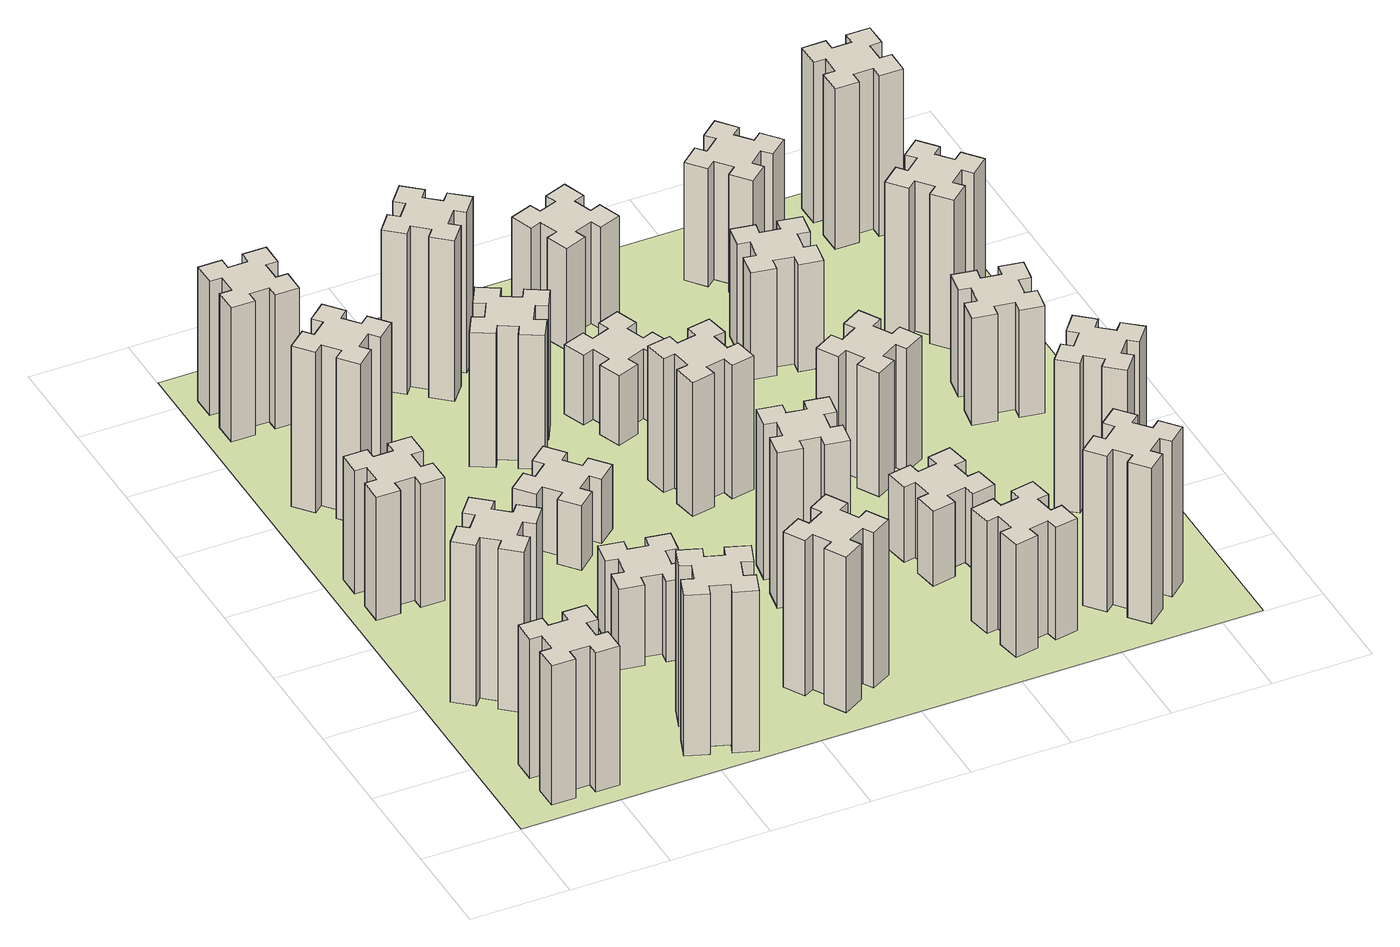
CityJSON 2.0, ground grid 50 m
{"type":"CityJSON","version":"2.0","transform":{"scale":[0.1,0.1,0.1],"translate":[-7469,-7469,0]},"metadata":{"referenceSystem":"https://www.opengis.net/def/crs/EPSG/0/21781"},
"CityObjects":{
"building1":{"type":"Building","attributes":{"class":"1000","function":"1000","usage":"1000","yearOfConstruction":2016,"roofType":"1000","measuredHeight":78,"storeysAboveGround":30,"storeysBelowGround":0},"geometry":[{"type":"Solid","lod":"1","boundaries":[[[[0,1,2,3,4,5,6,7,8,9,10,11,12,13,14,15,16,17,18,19]],[[17,16,20,21]],[[16,15,22,20]],[[15,14,23,22]],[[14,13,24,23]],[[13,12,25,24]],[[12,11,26,25]],[[11,10,27,26]],[[10,9,28,27]],[[9,8,29,28]],[[8,7,30,29]],[[7,6,31,30]],[[6,5,32,31]],[[5,4,33,32]],[[4,3,34,33]],[[3,2,35,34]],[[2,1,36,35]],[[1,0,37,36]],[[0,19,38,37]],[[19,18,39,38]],[[18,17,21,39]],[[24,25,26,27,28,29,30,31,32,33,34,35,36,37,38,39,21,20,22,23]]]]}]},
"building2":{"type":"Building","attributes":{"class":"1000","function":"1000","usage":"1000","yearOfConstruction":2016,"roofType":"1000","measuredHeight":90,"storeysAboveGround":30,"storeysBelowGround":0},"geometry":[{"type":"Solid","lod":"1","boundaries":[[[[40,41,42,43,44,45,46,47,48,49,50,51,52,53,54,55,56,57,58,59]],[[57,56,60,61]],[[56,55,62,60]],[[55,54,63,62]],[[54,53,64,63]],[[53,52,65,64]],[[52,51,66,65]],[[51,50,67,66]],[[50,49,68,67]],[[49,48,69,68]],[[48,47,70,69]],[[47,46,71,70]],[[46,45,72,71]],[[45,44,73,72]],[[44,43,74,73]],[[43,42,75,74]],[[42,41,76,75]],[[41,40,77,76]],[[40,59,78,77]],[[59,58,79,78]],[[58,57,61,79]],[[64,65,66,67,68,69,70,71,72,73,74,75,76,77,78,79,61,60,62,63]]]]}]},
"building3":{"type":"Building","attributes":{"class":"1000","function":"1000","usage":"1000","yearOfConstruction":2016,"roofType":"1000","measuredHeight":69,"storeysAboveGround":30,"storeysBelowGround":0},"geometry":[{"type":"Solid","lod":"1","boundaries":[[[[80,81,82,83,84,85,86,87,88,89,90,91,92,93,94,95,96,97,98,99]],[[97,96,100,101]],[[96,95,102,100]],[[95,94,103,102]],[[94,93,104,103]],[[93,92,105,104]],[[92,91,106,105]],[[91,90,107,106]],[[90,89,108,107]],[[89,88,109,108]],[[88,87,110,109]],[[87,86,111,110]],[[86,85,112,111]],[[85,84,113,112]],[[84,83,114,113]],[[83,82,115,114]],[[82,81,116,115]],[[81,80,117,116]],[[80,99,118,117]],[[99,98,119,118]],[[98,97,101,119]],[[104,105,106,107,108,109,110,111,112,113,114,115,116,117,118,119,101,100,102,103]]]]}]},
"building4":{"type":"Building","attributes":{"class":"1000","function":"1000","usage":"1000","yearOfConstruction":2016,"roofType":"1000","measuredHeight":90,"storeysAboveGround":30,"storeysBelowGround":0},"geometry":[{"type":"Solid","lod":"1","boundaries":[[[[120,121,122,123,124,125,126,127,128,129,130,131,132,133,134,135,136,137,138,139]],[[137,136,140,141]],[[136,135,142,140]],[[135,134,143,142]],[[134,133,144,143]],[[133,132,145,144]],[[132,131,146,145]],[[131,130,147,146]],[[130,129,148,147]],[[129,128,149,148]],[[128,127,150,149]],[[127,126,151,150]],[[126,125,152,151]],[[125,124,153,152]],[[124,123,154,153]],[[123,122,155,154]],[[122,121,156,155]],[[121,120,157,156]],[[120,139,158,157]],[[139,138,159,158]],[[138,137,141,159]],[[144,145,146,147,148,149,150,151,152,153,154,155,156,157,158,159,141,140,142,143]]]]}]},
"building5":{"type":"Building","attributes":{"class":"1000","function":"1000","usage":"1000","yearOfConstruction":2016,"roofType":"1000","measuredHeight":90,"storeysAboveGround":30,"storeysBelowGround":0},"geometry":[{"type":"Solid","lod":"1","boundaries":[[[[160,161,162,163,164,165,166,167,168,169,170,171,172,173,174,175,176,177,178,179]],[[177,176,180,181]],[[176,175,182,180]],[[175,174,183,182]],[[174,173,184,183]],[[173,172,185,184]],[[172,171,186,185]],[[171,170,187,186]],[[170,169,188,187]],[[169,168,189,188]],[[168,167,190,189]],[[167,166,191,190]],[[166,165,192,191]],[[165,164,193,192]],[[164,163,194,193]],[[163,162,195,194]],[[162,161,196,195]],[[161,160,197,196]],[[160,179,198,197]],[[179,178,199,198]],[[178,177,181,199]],[[184,185,186,187,188,189,190,191,192,193,194,195,196,197,198,199,181,180,182,183]]]]}]},
"building6":{"type":"Building","attributes":{"class":"1000","function":"1000","usage":"1000","yearOfConstruction":2016,"roofType":"1000","measuredHeight":75,"storeysAboveGround":30,"storeysBelowGround":0},"geometry":[{"type":"Solid","lod":"1","boundaries":[[[[200,201,202,203,204,205,206,207,208,209,210,211,212,213,214,215,216,217,218,219]],[[217,216,220,221]],[[216,215,222,220]],[[215,214,223,222]],[[214,213,224,223]],[[213,212,225,224]],[[212,211,226,225]],[[211,210,227,226]],[[210,209,228,227]],[[209,208,229,228]],[[208,207,230,229]],[[207,206,231,230]],[[206,205,232,231]],[[205,204,233,232]],[[204,203,234,233]],[[203,202,235,234]],[[202,201,236,235]],[[201,200,237,236]],[[200,219,238,237]],[[219,218,239,238]],[[218,217,221,239]],[[224,225,226,227,228,229,230,231,232,233,234,235,236,237,238,239,221,220,222,223]]]]}]},
"building7":{"type":"Building","attributes":{"class":"1000","function":"1000","usage":"1000","yearOfConstruction":2016,"roofType":"1000","measuredHeight":45,"storeysAboveGround":30,"storeysBelowGround":0},"geometry":[{"type":"Solid","lod":"1","boundaries":[[[[240,241,242,243,244,245,246,247,248,249,250,251,252,253,254,255,256,257,258,259]],[[257,256,260,261]],[[256,255,262,260]],[[255,254,263,262]],[[254,253,264,263]],[[253,252,265,264]],[[252,251,266,265]],[[251,250,267,266]],[[250,249,268,267]],[[249,248,269,268]],[[248,247,270,269]],[[247,246,271,270]],[[246,245,272,271]],[[245,244,273,272]],[[244,243,274,273]],[[243,242,275,274]],[[242,241,276,275]],[[241,240,277,276]],[[240,259,278,277]],[[259,258,279,278]],[[258,257,261,279]],[[264,265,266,267,268,269,270,271,272,273,274,275,276,277,278,279,261,260,262,263]]]]}]},
"building8":{"type":"Building","attributes":{"class":"1000","function":"1000","usage":"1000","yearOfConstruction":2016,"roofType":"1000","measuredHeight":36,"storeysAboveGround":30,"storeysBelowGround":0},"geometry":[{"type":"Solid","lod":"1","boundaries":[[[[280,281,282,283,284,285,286,287,288,289,290,291,292,293,294,295,296,297,298,299]],[[297,296,300,301]],[[296,295,302,300]],[[295,294,303,302]],[[294,293,304,303]],[[293,292,305,304]],[[292,291,306,305]],[[291,290,307,306]],[[290,289,308,307]],[[289,288,309,308]],[[288,287,310,309]],[[287,286,311,310]],[[286,285,312,311]],[[285,284,313,312]],[[284,283,314,313]],[[283,282,315,314]],[[282,281,316,315]],[[281,280,317,316]],[[280,299,318,317]],[[299,298,319,318]],[[298,297,301,319]],[[304,305,306,307,308,309,310,311,312,313,314,315,316,317,318,319,301,300,302,303]]]]}]},
"building9":{"type":"Building","attributes":{"class":"1000","function":"1000","usage":"1000","yearOfConstruction":2016,"roofType":"1000","measuredHeight":87,"storeysAboveGround":30,"storeysBelowGround":0},"geometry":[{"type":"Solid","lod":"1","boundaries":[[[[320,321,322,323,324,325,326,327,328,329,330,331,332,333,334,335,336,337,338,339]],[[337,336,340,341]],[[336,335,342,340]],[[335,334,343,342]],[[334,333,344,343]],[[333,332,345,344]],[[332,331,346,345]],[[331,330,347,346]],[[330,329,348,347]],[[329,328,349,348]],[[328,327,350,349]],[[327,326,351,350]],[[326,325,352,351]],[[325,324,353,352]],[[324,323,354,353]],[[323,322,355,354]],[[322,321,356,355]],[[321,320,357,356]],[[320,339,358,357]],[[339,338,359,358]],[[338,337,341,359]],[[344,345,346,347,348,349,350,351,352,353,354,355,356,357,358,359,341,340,342,343]]]]}]},
"building10":{"type":"Building","attributes":{"class":"1000","function":"1000","usage":"1000","yearOfConstruction":2016,"roofType":"1000","measuredHeight":75,"storeysAboveGround":30,"storeysBelowGround":0},"geometry":[{"type":"Solid","lod":"1","boundaries":[[[[360,361,362,363,364,365,366,367,368,369,370,371,372,373,374,375,376,377,378,379]],[[377,376,380,381]],[[376,375,382,380]],[[375,374,383,382]],[[374,373,384,383]],[[373,372,385,384]],[[372,371,386,385]],[[371,370,387,386]],[[370,369,388,387]],[[369,368,389,388]],[[368,367,390,389]],[[367,366,391,390]],[[366,365,392,391]],[[365,364,393,392]],[[364,363,394,393]],[[363,362,395,394]],[[362,361,396,395]],[[361,360,397,396]],[[360,379,398,397]],[[379,378,399,398]],[[378,377,381,399]],[[384,385,386,387,388,389,390,391,392,393,394,395,396,397,398,399,381,380,382,383]]]]}]},
"building11":{"type":"Building","attributes":{"class":"1000","function":"1000","usage":"1000","yearOfConstruction":2016,"roofType":"1000","measuredHeight":90,"storeysAboveGround":30,"storeysBelowGround":0},"geometry":[{"type":"Solid","lod":"1","boundaries":[[[[400,401,402,403,404,405,406,407,408,409,410,411,412,413,414,415,416,417,418,419]],[[417,416,420,421]],[[416,415,422,420]],[[415,414,423,422]],[[414,413,424,423]],[[413,412,425,424]],[[412,411,426,425]],[[411,410,427,426]],[[410,409,428,427]],[[409,408,429,428]],[[408,407,430,429]],[[407,406,431,430]],[[406,405,432,431]],[[405,404,433,432]],[[404,403,434,433]],[[403,402,435,434]],[[402,401,436,435]],[[401,400,437,436]],[[400,419,438,437]],[[419,418,439,438]],[[418,417,421,439]],[[424,425,426,427,428,429,430,431,432,433,434,435,436,437,438,439,421,420,422,423]]]]}]},
"building12":{"type":"Building","attributes":{"class":"1000","function":"1000","usage":"1000","yearOfConstruction":2016,"roofType":"1000","measuredHeight":87,"storeysAboveGround":30,"storeysBelowGround":0},"geometry":[{"type":"Solid","lod":"1","boundaries":[[[[440,441,442,443,444,445,446,447,448,449,450,451,452,453,454,455,456,457,458,459]],[[457,456,460,461]],[[456,455,462,460]],[[455,454,463,462]],[[454,453,464,463]],[[453,452,465,464]],[[452,451,466,465]],[[451,450,467,466]],[[450,449,468,467]],[[449,448,469,468]],[[448,447,470,469]],[[447,446,471,470]],[[446,445,472,471]],[[445,444,473,472]],[[444,443,474,473]],[[443,442,475,474]],[[442,441,476,475]],[[441,440,477,476]],[[440,459,478,477]],[[459,458,479,478]],[[458,457,461,479]],[[464,465,466,467,468,469,470,471,472,473,474,475,476,477,478,479,461,460,462,463]]]]}]},
"building13":{"type":"Building","attributes":{"class":"1000","function":"1000","usage":"1000","yearOfConstruction":2016,"roofType":"1000","measuredHeight":75,"storeysAboveGround":30,"storeysBelowGround":0},"geometry":[{"type":"Solid","lod":"1","boundaries":[[[[480,481,482,483,484,485,486,487,488,489,490,491,492,493,494,495,496,497,498,499]],[[497,496,500,501]],[[496,495,502,500]],[[495,494,503,502]],[[494,493,504,503]],[[493,492,505,504]],[[492,491,506,505]],[[491,490,507,506]],[[490,489,508,507]],[[489,488,509,508]],[[488,487,510,509]],[[487,486,511,510]],[[486,485,512,511]],[[485,484,513,512]],[[484,483,514,513]],[[483,482,515,514]],[[482,481,516,515]],[[481,480,517,516]],[[480,499,518,517]],[[499,498,519,518]],[[498,497,501,519]],[[504,505,506,507,508,509,510,511,512,513,514,515,516,517,518,519,501,500,502,503]]]]}]},
"building14":{"type":"Building","attributes":{"class":"1000","function":"1000","usage":"1000","yearOfConstruction":2016,"roofType":"1000","measuredHeight":39,"storeysAboveGround":30,"storeysBelowGround":0},"geometry":[{"type":"Solid","lod":"1","boundaries":[[[[520,521,522,523,524,525,526,527,528,529,530,531,532,533,534,535,536,537,538,539]],[[537,536,540,541]],[[536,535,542,540]],[[535,534,543,542]],[[534,533,544,543]],[[533,532,545,544]],[[532,531,546,545]],[[531,530,547,546]],[[530,529,548,547]],[[529,528,549,548]],[[528,527,550,549]],[[527,526,551,550]],[[526,525,552,551]],[[525,524,553,552]],[[524,523,554,553]],[[523,522,555,554]],[[522,521,556,555]],[[521,520,557,556]],[[520,539,558,557]],[[539,538,559,558]],[[538,537,541,559]],[[544,545,546,547,548,549,550,551,552,553,554,555,556,557,558,559,541,540,542,543]]]]}]},
"building15":{"type":"Building","attributes":{"class":"1000","function":"1000","usage":"1000","yearOfConstruction":2016,"roofType":"1000","measuredHeight":63,"storeysAboveGround":30,"storeysBelowGround":0},"geometry":[{"type":"Solid","lod":"1","boundaries":[[[[560,561,562,563,564,565,566,567,568,569,570,571,572,573,574,575,576,577,578,579]],[[577,576,580,581]],[[576,575,582,580]],[[575,574,583,582]],[[574,573,584,583]],[[573,572,585,584]],[[572,571,586,585]],[[571,570,587,586]],[[570,569,588,587]],[[569,568,589,588]],[[568,567,590,589]],[[567,566,591,590]],[[566,565,592,591]],[[565,564,593,592]],[[564,563,594,593]],[[563,562,595,594]],[[562,561,596,595]],[[561,560,597,596]],[[560,579,598,597]],[[579,578,599,598]],[[578,577,581,599]],[[584,585,586,587,588,589,590,591,592,593,594,595,596,597,598,599,581,580,582,583]]]]}]},
"building16":{"type":"Building","attributes":{"class":"1000","function":"1000","usage":"1000","yearOfConstruction":2016,"roofType":"1000","measuredHeight":57,"storeysAboveGround":30,"storeysBelowGround":0},"geometry":[{"type":"Solid","lod":"1","boundaries":[[[[600,601,602,603,604,605,606,607,608,609,610,611,612,613,614,615,616,617,618,619]],[[617,616,620,621]],[[616,615,622,620]],[[615,614,623,622]],[[614,613,624,623]],[[613,612,625,624]],[[612,611,626,625]],[[611,610,627,626]],[[610,609,628,627]],[[609,608,629,628]],[[608,607,630,629]],[[607,606,631,630]],[[606,605,632,631]],[[605,604,633,632]],[[604,603,634,633]],[[603,602,635,634]],[[602,601,636,635]],[[601,600,637,636]],[[600,619,638,637]],[[619,618,639,638]],[[618,617,621,639]],[[624,625,626,627,628,629,630,631,632,633,634,635,636,637,638,639,621,620,622,623]]]]}]},
"building17":{"type":"Building","attributes":{"class":"1000","function":"1000","usage":"1000","yearOfConstruction":2016,"roofType":"1000","measuredHeight":42,"storeysAboveGround":30,"storeysBelowGround":0},"geometry":[{"type":"Solid","lod":"1","boundaries":[[[[640,641,642,643,644,645,646,647,648,649,650,651,652,653,654,655,656,657,658,659]],[[657,656,660,661]],[[656,655,662,660]],[[655,654,663,662]],[[654,653,664,663]],[[653,652,665,664]],[[652,651,666,665]],[[651,650,667,666]],[[650,649,668,667]],[[649,648,669,668]],[[648,647,670,669]],[[647,646,671,670]],[[646,645,672,671]],[[645,644,673,672]],[[644,643,674,673]],[[643,642,675,674]],[[642,641,676,675]],[[641,640,677,676]],[[640,659,678,677]],[[659,658,679,678]],[[658,657,661,679]],[[664,665,666,667,668,669,670,671,672,673,674,675,676,677,678,679,661,660,662,663]]]]}]},
"building18":{"type":"Building","attributes":{"class":"1000","function":"1000","usage":"1000","yearOfConstruction":2016,"roofType":"1000","measuredHeight":69,"storeysAboveGround":30,"storeysBelowGround":0},"geometry":[{"type":"Solid","lod":"1","boundaries":[[[[680,681,682,683,684,685,686,687,688,689,690,691,692,693,694,695,696,697,698,699]],[[697,696,700,701]],[[696,695,702,700]],[[695,694,703,702]],[[694,693,704,703]],[[693,692,705,704]],[[692,691,706,705]],[[691,690,707,706]],[[690,689,708,707]],[[689,688,709,708]],[[688,687,710,709]],[[687,686,711,710]],[[686,685,712,711]],[[685,684,713,712]],[[684,683,714,713]],[[683,682,715,714]],[[682,681,716,715]],[[681,680,717,716]],[[680,699,718,717]],[[699,698,719,718]],[[698,697,701,719]],[[704,705,706,707,708,709,710,711,712,713,714,715,716,717,718,719,701,700,702,703]]]]}]},
"building19":{"type":"Building","attributes":{"class":"1000","function":"1000","usage":"1000","yearOfConstruction":2016,"roofType":"1000","measuredHeight":87,"storeysAboveGround":30,"storeysBelowGround":0},"geometry":[{"type":"Solid","lod":"1","boundaries":[[[[720,721,722,723,724,725,726,727,728,729,730,731,732,733,734,735,736,737,738,739]],[[737,736,740,741]],[[736,735,742,740]],[[735,734,743,742]],[[734,733,744,743]],[[733,732,745,744]],[[732,731,746,745]],[[731,730,747,746]],[[730,729,748,747]],[[729,728,749,748]],[[728,727,750,749]],[[727,726,751,750]],[[726,725,752,751]],[[725,724,753,752]],[[724,723,754,753]],[[723,722,755,754]],[[722,721,756,755]],[[721,720,757,756]],[[720,739,758,757]],[[739,738,759,758]],[[738,737,741,759]],[[744,745,746,747,748,749,750,751,752,753,754,755,756,757,758,759,741,740,742,743]]]]}]},
"building20":{"type":"Building","attributes":{"class":"1000","function":"1000","usage":"1000","yearOfConstruction":2016,"roofType":"1000","measuredHeight":60,"storeysAboveGround":30,"storeysBelowGround":0},"geometry":[{"type":"Solid","lod":"1","boundaries":[[[[760,761,762,763,764,765,766,767,768,769,770,771,772,773,774,775,776,777,778,779]],[[777,776,780,781]],[[776,775,782,780]],[[775,774,783,782]],[[774,773,784,783]],[[773,772,785,784]],[[772,771,786,785]],[[771,770,787,786]],[[770,769,788,787]],[[769,768,789,788]],[[768,767,790,789]],[[767,766,791,790]],[[766,765,792,791]],[[765,764,793,792]],[[764,763,794,793]],[[763,762,795,794]],[[762,761,796,795]],[[761,760,797,796]],[[760,779,798,797]],[[779,778,799,798]],[[778,777,781,799]],[[784,785,786,787,788,789,790,791,792,793,794,795,796,797,798,799,781,780,782,783]]]]}]},
"building21":{"type":"Building","attributes":{"class":"1000","function":"1000","usage":"1000","yearOfConstruction":2016,"roofType":"1000","measuredHeight":66,"storeysAboveGround":30,"storeysBelowGround":0},"geometry":[{"type":"Solid","lod":"1","boundaries":[[[[800,801,802,803,804,805,806,807,808,809,810,811,812,813,814,815,816,817,818,819]],[[817,816,820,821]],[[816,815,822,820]],[[815,814,823,822]],[[814,813,824,823]],[[813,812,825,824]],[[812,811,826,825]],[[811,810,827,826]],[[810,809,828,827]],[[809,808,829,828]],[[808,807,830,829]],[[807,806,831,830]],[[806,805,832,831]],[[805,804,833,832]],[[804,803,834,833]],[[803,802,835,834]],[[802,801,836,835]],[[801,800,837,836]],[[800,819,838,837]],[[819,818,839,838]],[[818,817,821,839]],[[824,825,826,827,828,829,830,831,832,833,834,835,836,837,838,839,821,820,822,823]]]]}]},
"building22":{"type":"Building","attributes":{"class":"1000","function":"1000","usage":"1000","yearOfConstruction":2016,"roofType":"1000","measuredHeight":84,"storeysAboveGround":30,"storeysBelowGround":0},"geometry":[{"type":"Solid","lod":"1","boundaries":[[[[840,841,842,843,844,845,846,847,848,849,850,851,852,853,854,855,856,857,858,859]],[[857,856,860,861]],[[856,855,862,860]],[[855,854,863,862]],[[854,853,864,863]],[[853,852,865,864]],[[852,851,866,865]],[[851,850,867,866]],[[850,849,868,867]],[[849,848,869,868]],[[848,847,870,869]],[[847,846,871,870]],[[846,845,872,871]],[[845,844,873,872]],[[844,843,874,873]],[[843,842,875,874]],[[842,841,876,875]],[[841,840,877,876]],[[840,859,878,877]],[[859,858,879,878]],[[858,857,861,879]],[[864,865,866,867,868,869,870,871,872,873,874,875,876,877,878,879,861,860,862,863]]]]}]},
"building23":{"type":"Building","attributes":{"class":"1000","function":"1000","usage":"1000","yearOfConstruction":2016,"roofType":"1000","measuredHeight":60,"storeysAboveGround":30,"storeysBelowGround":0},"geometry":[{"type":"Solid","lod":"1","boundaries":[[[[880,881,882,883,884,885,886,887,888,889,890,891,892,893,894,895,896,897,898,899]],[[897,896,900,901]],[[896,895,902,900]],[[895,894,903,902]],[[894,893,904,903]],[[893,892,905,904]],[[892,891,906,905]],[[891,890,907,906]],[[890,889,908,907]],[[889,888,909,908]],[[888,887,910,909]],[[887,886,911,910]],[[886,885,912,911]],[[885,884,913,912]],[[884,883,914,913]],[[883,882,915,914]],[[882,881,916,915]],[[881,880,917,916]],[[880,899,918,917]],[[899,898,919,918]],[[898,897,901,919]],[[904,905,906,907,908,909,910,911,912,913,914,915,916,917,918,919,901,900,902,903]]]]}]},
"building24":{"type":"Building","attributes":{"class":"1000","function":"1000","usage":"1000","yearOfConstruction":2016,"roofType":"1000","measuredHeight":84,"storeysAboveGround":30,"storeysBelowGround":0},"geometry":[{"type":"Solid","lod":"1","boundaries":[[[[920,921,922,923,924,925,926,927,928,929,930,931,932,933,934,935,936,937,938,939]],[[937,936,940,941]],[[936,935,942,940]],[[935,934,943,942]],[[934,933,944,943]],[[933,932,945,944]],[[932,931,946,945]],[[931,930,947,946]],[[930,929,948,947]],[[929,928,949,948]],[[928,927,950,949]],[[927,926,951,950]],[[926,925,952,951]],[[925,924,953,952]],[[924,923,954,953]],[[923,922,955,954]],[[922,921,956,955]],[[921,920,957,956]],[[920,939,958,957]],[[939,938,959,958]],[[938,937,941,959]],[[944,945,946,947,948,949,950,951,952,953,954,955,956,957,958,959,941,940,942,943]]]]}]},
"building25":{"type":"Building","attributes":{"class":"1000","function":"1000","usage":"1000","yearOfConstruction":2016,"roofType":"1000","measuredHeight":90,"storeysAboveGround":30,"storeysBelowGround":0},"geometry":[{"type":"Solid","lod":"1","boundaries":[[[[960,961,962,963,964,965,966,967,968,969,970,971,972,973,974,975,976,977,978,979]],[[977,976,980,981]],[[976,975,982,980]],[[975,974,983,982]],[[974,973,984,983]],[[973,972,985,984]],[[972,971,986,985]],[[971,970,987,986]],[[970,969,988,987]],[[969,968,989,988]],[[968,967,990,989]],[[967,966,991,990]],[[966,965,992,991]],[[965,964,993,992]],[[964,963,994,993]],[[963,962,995,994]],[[962,961,996,995]],[[961,960,997,996]],[[960,979,998,997]],[[979,978,999,998]],[[978,977,981,999]],[[984,985,986,987,988,989,990,991,992,993,994,995,996,997,998,999,981,980,982,983]]]]}]},
"landuse1":{"type":"LandUse","attributes":{"name":"plot1","function":"1010"},"geometry":[{"type":"MultiSurface","lod":"1","boundaries":[[[1000,1001,1002,1003]]]}]}
},
"vertices":[
[265,325,0],[265,225,0],[205,225,0],[205,105,0],[325,105,0],[325,165,0],[425,165,0],[425,105,0],[545,105,0],[545,225,0],[485,225,0],[485,325,0],[545,325,0],[545,445,0],[425,445,0],[425,385,0],[325,385,0],[325,445,0],[205,445,0],[205,325,0],[325,385,780],[325,445,780],[425,385,780],[425,445,780],[545,445,780],[545,325,780],[485,325,780],[485,225,780],[545,225,780],[545,105,780],[425,105,780],[425,165,780],[325,165,780],[325,105,780],[205,105,780],[205,225,780],[265,225,780],[265,325,780],[205,325,780],[205,445,780],
[484,1067,0],[408,1132,0],[446,1178,0],[354,1255,0],[277,1163,0],[323,1124,0],[259,1048,0],[213,1086,0],[136,994,0],[228,917,0],[266,963,0],[343,899,0],[304,853,0],[396,776,0],[473,868,0],[427,906,0],[492,983,0],[538,944,0],[615,1036,0],[523,1113,0],[492,983,900],[538,944,900],[427,906,900],[473,868,900],[396,776,900],[304,853,900],[343,899,900],[266,963,900],[228,917,900],[136,994,900],[213,1086,900],[259,1048,900],[323,1124,900],[277,1163,900],[354,1255,900],[446,1178,900],[408,1132,900],[484,1067,900],[523,1113,900],[615,1036,900],
[325,1965,0],[225,1965,0],[225,2025,0],[105,2025,0],[105,1905,0],[165,1905,0],[165,1805,0],[105,1805,0],[105,1685,0],[225,1685,0],[225,1745,0],[325,1745,0],[325,1685,0],[445,1685,0],[445,1805,0],[385,1805,0],[385,1905,0],[445,1905,0],[445,2025,0],[325,2025,0],[385,1905,690],[445,1905,690],[385,1805,690],[445,1805,690],[445,1685,690],[325,1685,690],[325,1745,690],[225,1745,690],[225,1685,690],[105,1685,690],[105,1805,690],[165,1805,690],[165,1905,690],[105,1905,690],[105,2025,690],[225,2025,690],[225,1965,690],[325,1965,690],[325,2025,690],[445,2025,690],
[492,2628,0],[427,2704,0],[473,2743,0],[396,2835,0],[304,2758,0],[343,2712,0],[266,2647,0],[228,2693,0],[136,2616,0],[213,2524,0],[259,2563,0],[323,2486,0],[277,2448,0],[354,2356,0],[446,2433,0],[408,2479,0],[484,2543,0],[523,2497,0],[615,2574,0],[538,2666,0],[484,2543,900],[523,2497,900],[408,2479,900],[446,2433,900],[354,2356,900],[277,2448,900],[323,2486,900],[259,2563,900],[213,2524,900],[136,2616,900],[228,2693,900],[266,2647,900],[343,2712,900],[304,2758,900],[396,2835,900],[473,2743,900],[427,2704,900],[492,2628,900],[538,2666,900],[615,2574,900],
[1029,360,0],[995,266,0],[939,287,0],[897,174,0],[1010,133,0],[1031,189,0],[1125,155,0],[1104,99,0],[1217,57,0],[1258,170,0],[1202,191,0],[1236,285,0],[1292,264,0],[1333,377,0],[1220,418,0],[1200,362,0],[1106,396,0],[1127,452,0],[1014,493,0],[973,380,0],[1106,396,900],[1127,452,900],[1200,362,900],[1220,418,900],[1333,377,900],[1292,264,900],[1236,285,900],[1202,191,900],[1258,170,900],[1217,57,900],[1104,99,900],[1125,155,900],[1031,189,900],[1010,133,900],[897,174,900],[939,287,900],[995,266,900],[1029,360,900],[973,380,900],[1014,493,900],
[225,3225,0],[325,3225,0],[325,3165,0],[445,3165,0],[445,3285,0],[385,3285,0],[385,3385,0],[445,3385,0],[445,3505,0],[325,3505,0],[325,3445,0],[225,3445,0],[225,3505,0],[105,3505,0],[105,3385,0],[165,3385,0],[165,3285,0],[105,3285,0],[105,3165,0],[225,3165,0],[165,3285,750],[105,3285,750],[165,3385,750],[105,3385,750],[105,3505,750],[225,3505,750],[225,3445,750],[325,3445,750],[325,3505,750],[445,3505,750],[445,3385,750],[385,3385,750],[385,3285,750],[445,3285,750],[445,3165,750],[325,3165,750],[325,3225,750],[225,3225,750],[225,3165,750],[105,3165,750],
[1047,916,0],[1145,898,0],[1135,839,0],[1253,818,0],[1274,937,0],[1215,947,0],[1232,1045,0],[1291,1035,0],[1312,1153,0],[1194,1174,0],[1184,1115,0],[1085,1132,0],[1096,1191,0],[977,1212,0],[957,1094,0],[1016,1084,0],[998,985,0],[939,996,0],[918,877,0],[1037,857,0],[998,985,450],[939,996,450],[1016,1084,450],[957,1094,450],[977,1212,450],[1096,1191,450],[1085,1132,450],[1184,1115,450],[1194,1174,450],[1312,1153,450],[1291,1035,450],[1232,1045,450],[1215,947,450],[1274,937,450],[1253,818,450],[1135,839,450],[1145,898,450],[1047,916,450],[1037,857,450],[918,877,450],
[1083,1972,0],[1006,1907,0],[968,1953,0],[876,1876,0],[953,1784,0],[999,1823,0],[1063,1746,0],[1017,1708,0],[1094,1616,0],[1186,1693,0],[1148,1739,0],[1224,1803,0],[1263,1757,0],[1355,1834,0],[1278,1926,0],[1232,1888,0],[1167,1964,0],[1213,2003,0],[1136,2095,0],[1044,2018,0],[1167,1964,360],[1213,2003,360],[1232,1888,360],[1278,1926,360],[1355,1834,360],[1263,1757,360],[1224,1803,360],[1148,1739,360],[1186,1693,360],[1094,1616,360],[1017,1708,360],[1063,1746,360],[999,1823,360],[953,1784,360],[876,1876,360],[968,1953,360],[1006,1907,360],[1083,1972,360],[1044,2018,360],[1136,2095,360],
[1744,496,0],[1657,446,0],[1627,498,0],[1523,438,0],[1583,334,0],[1635,364,0],[1685,277,0],[1633,247,0],[1693,143,0],[1797,203,0],[1767,255,0],[1854,305,0],[1884,253,0],[1988,313,0],[1928,417,0],[1876,387,0],[1826,474,0],[1878,504,0],[1818,608,0],[1714,548,0],[1826,474,870],[1878,504,870],[1876,387,870],[1928,417,870],[1988,313,870],[1884,253,870],[1854,305,870],[1767,255,870],[1797,203,870],[1693,143,870],[1633,247,870],[1685,277,870],[1635,364,870],[1583,334,870],[1523,438,870],[1627,498,870],[1657,446,870],[1744,496,870],[1714,548,870],[1818,608,870],
[1314,2666,0],[1227,2716,0],[1257,2768,0],[1153,2828,0],[1093,2724,0],[1145,2694,0],[1095,2607,0],[1043,2637,0],[983,2533,0],[1087,2473,0],[1117,2525,0],[1204,2475,0],[1174,2423,0],[1278,2363,0],[1338,2467,0],[1286,2497,0],[1336,2584,0],[1388,2554,0],[1448,2658,0],[1344,2718,0],[1336,2584,750],[1388,2554,750],[1286,2497,750],[1338,2467,750],[1278,2363,750],[1174,2423,750],[1204,2475,750],[1117,2525,750],[1087,2473,750],[983,2533,750],[1043,2637,750],[1095,2607,750],[1145,2694,750],[1093,2724,750],[1153,2828,750],[1257,2768,750],[1227,2716,750],[1314,2666,750],[1344,2718,750],[1448,2658,750],
[1006,3183,0],[1083,3119,0],[1044,3073,0],[1136,2996,0],[1213,3088,0],[1167,3126,0],[1232,3203,0],[1278,3164,0],[1355,3256,0],[1263,3333,0],[1224,3287,0],[1148,3352,0],[1186,3398,0],[1094,3475,0],[1017,3383,0],[1063,3344,0],[999,3268,0],[953,3306,0],[876,3214,0],[968,3137,0],[999,3268,900],[953,3306,900],[1063,3344,900],[1017,3383,900],[1094,3475,900],[1186,3398,900],[1148,3352,900],[1224,3287,900],[1263,3333,900],[1355,3256,900],[1278,3164,900],[1232,3203,900],[1167,3126,900],[1213,3088,900],[1136,2996,900],[1044,3073,900],[1083,3119,900],[1006,3183,900],[968,3137,900],[876,3214,900],
[2055,1047,0],[2072,1145,0],[2131,1135,0],[2152,1253,0],[2034,1274,0],[2024,1215,0],[1925,1232,0],[1936,1291,0],[1817,1312,0],[1797,1194,0],[1856,1184,0],[1838,1085,0],[1779,1096,0],[1758,977,0],[1877,957,0],[1887,1016,0],[1985,998,0],[1975,939,0],[2093,918,0],[2114,1037,0],[1985,998,870],[1975,939,870],[1887,1016,870],[1877,957,870],[1758,977,870],[1779,1096,870],[1838,1085,870],[1856,1184,870],[1797,1194,870],[1817,1312,870],[1936,1291,870],[1925,1232,870],[2024,1215,870],[2034,1274,870],[2152,1253,870],[2131,1135,870],[2072,1145,870],[2055,1047,870],[2114,1037,870],[2093,918,870],
[1972,1925,0],[1955,2024,0],[2014,2034,0],[1993,2152,0],[1875,2131,0],[1885,2072,0],[1787,2055,0],[1777,2114,0],[1658,2093,0],[1679,1975,0],[1738,1985,0],[1756,1887,0],[1697,1877,0],[1717,1758,0],[1836,1779,0],[1825,1838,0],[1924,1856,0],[1934,1797,0],[2052,1817,0],[2031,1936,0],[1924,1856,750],[1934,1797,750],[1825,1838,750],[1836,1779,750],[1717,1758,750],[1697,1877,750],[1756,1887,750],[1738,1985,750],[1679,1975,750],[1658,2093,750],[1777,2114,750],[1787,2055,750],[1885,2072,750],[1875,2131,750],[1993,2152,750],[2014,2034,750],[1955,2024,750],[1972,1925,750],[2031,1936,750],[2052,1817,750],
[1876,2586,0],[1842,2680,0],[1898,2700,0],[1857,2813,0],[1744,2772,0],[1765,2716,0],[1671,2682,0],[1650,2738,0],[1537,2697,0],[1579,2584,0],[1635,2605,0],[1669,2511,0],[1613,2490,0],[1654,2377,0],[1767,2419,0],[1746,2475,0],[1840,2509,0],[1860,2453,0],[1973,2494,0],[1932,2607,0],[1840,2509,390],[1860,2453,390],[1746,2475,390],[1767,2419,390],[1654,2377,390],[1613,2490,390],[1669,2511,390],[1635,2605,390],[1579,2584,390],[1537,2697,390],[1650,2738,390],[1671,2682,390],[1765,2716,390],[1744,2772,390],[1857,2813,390],[1898,2700,390],[1842,2680,390],[1876,2586,390],[1932,2607,390],[1973,2494,390],
[2665,258,0],[2764,276,0],[2774,217,0],[2892,237,0],[2871,356,0],[2812,345,0],[2795,444,0],[2854,454,0],[2833,572,0],[2715,551,0],[2725,492,0],[2627,475,0],[2617,534,0],[2498,513,0],[2519,395,0],[2578,405,0],[2596,307,0],[2537,297,0],[2557,178,0],[2676,199,0],[2596,307,630],[2537,297,630],[2578,405,630],[2519,395,630],[2498,513,630],[2617,534,630],[2627,475,630],[2725,492,630],[2715,551,630],[2833,572,630],[2854,454,630],[2795,444,630],[2812,345,630],[2871,356,630],[2892,237,630],[2774,217,630],[2764,276,630],[2665,258,630],[2676,199,630],[2557,178,630],
[1846,3215,0],[1940,3249,0],[1960,3193,0],[2073,3234,0],[2032,3347,0],[1976,3326,0],[1942,3420,0],[1998,3440,0],[1957,3553,0],[1844,3512,0],[1865,3456,0],[1771,3422,0],[1750,3478,0],[1637,3437,0],[1679,3324,0],[1735,3345,0],[1769,3251,0],[1713,3230,0],[1754,3117,0],[1867,3159,0],[1769,3251,570],[1713,3230,570],[1735,3345,570],[1679,3324,570],[1637,3437,570],[1750,3478,570],[1771,3422,570],[1865,3456,570],[1844,3512,570],[1957,3553,570],[1998,3440,570],[1942,3420,570],[1976,3326,570],[2032,3347,570],[2073,3234,570],[1960,3193,570],[1940,3249,570],[1846,3215,570],[1867,3159,570],[1754,3117,570],
[2625,1132,0],[2527,1115,0],[2517,1174,0],[2398,1153,0],[2419,1035,0],[2478,1045,0],[2496,947,0],[2437,937,0],[2457,818,0],[2576,839,0],[2565,898,0],[2664,916,0],[2674,857,0],[2792,877,0],[2771,996,0],[2712,985,0],[2695,1084,0],[2754,1094,0],[2733,1212,0],[2615,1191,0],[2695,1084,420],[2754,1094,420],[2712,985,420],[2771,996,420],[2792,877,420],[2674,857,420],[2664,916,420],[2565,898,420],[2576,839,420],[2457,818,420],[2437,937,420],[2496,947,420],[2478,1045,420],[2419,1035,420],[2398,1153,420],[2517,1174,420],[2527,1115,420],[2625,1132,420],[2615,1191,420],[2733,1212,420],
[2475,1744,0],[2525,1657,0],[2473,1627,0],[2533,1523,0],[2637,1583,0],[2607,1635,0],[2694,1685,0],[2724,1633,0],[2828,1693,0],[2768,1797,0],[2716,1767,0],[2666,1854,0],[2718,1884,0],[2658,1988,0],[2554,1928,0],[2584,1876,0],[2497,1826,0],[2467,1878,0],[2363,1818,0],[2423,1714,0],[2497,1826,690],[2467,1878,690],[2584,1876,690],[2554,1928,690],[2658,1988,690],[2718,1884,690],[2666,1854,690],[2716,1767,690],[2768,1797,690],[2828,1693,690],[2724,1633,690],[2694,1685,690],[2607,1635,690],[2637,1583,690],[2533,1523,690],[2473,1627,690],[2525,1657,690],[2475,1744,690],[2423,1714,690],[2363,1818,690],
[3268,259,0],[3344,323,0],[3383,277,0],[3475,354,0],[3398,446,0],[3352,408,0],[3287,484,0],[3333,523,0],[3256,615,0],[3164,538,0],[3203,492,0],[3126,427,0],[3088,473,0],[2996,396,0],[3073,304,0],[3119,343,0],[3183,266,0],[3137,228,0],[3214,136,0],[3306,213,0],[3183,266,870],[3137,228,870],[3119,343,870],[3073,304,870],[2996,396,870],[3088,473,870],[3126,427,870],[3203,492,870],[3164,538,870],[3256,615,870],[3333,523,870],[3287,484,870],[3352,408,870],[3398,446,870],[3475,354,870],[3383,277,870],[3344,323,870],[3268,259,870],[3306,213,870],[3214,136,870],
[2664,2795,0],[2565,2812,0],[2576,2871,0],[2457,2892,0],[2437,2774,0],[2496,2764,0],[2478,2665,0],[2419,2676,0],[2398,2557,0],[2517,2537,0],[2527,2596,0],[2625,2578,0],[2615,2519,0],[2733,2498,0],[2754,2617,0],[2695,2627,0],[2712,2725,0],[2771,2715,0],[2792,2833,0],[2674,2854,0],[2712,2725,600],[2771,2715,600],[2695,2627,600],[2754,2617,600],[2733,2498,600],[2615,2519,600],[2625,2578,600],[2527,2596,600],[2517,2537,600],[2398,2557,600],[2419,2676,600],[2478,2665,600],[2496,2764,600],[2437,2774,600],[2457,2892,600],[2576,2871,600],[2565,2812,600],[2664,2795,600],[2674,2854,600],[2792,2833,600],
[2812,3368,0],[2747,3444,0],[2793,3483,0],[2716,3575,0],[2624,3498,0],[2663,3452,0],[2586,3387,0],[2548,3433,0],[2456,3356,0],[2533,3264,0],[2579,3303,0],[2643,3226,0],[2597,3188,0],[2674,3096,0],[2766,3173,0],[2728,3219,0],[2804,3283,0],[2843,3237,0],[2935,3314,0],[2858,3406,0],[2804,3283,660],[2843,3237,660],[2728,3219,660],[2766,3173,660],[2674,3096,660],[2597,3188,660],[2643,3226,660],[2579,3303,660],[2533,3264,660],[2456,3356,660],[2548,3433,660],[2586,3387,660],[2663,3452,660],[2624,3498,660],[2716,3575,660],[2793,3483,660],[2747,3444,660],[2812,3368,660],[2858,3406,660],[2935,3314,660],
[3487,1006,0],[3552,1083,0],[3598,1044,0],[3675,1136,0],[3583,1213,0],[3544,1167,0],[3468,1232,0],[3506,1278,0],[3414,1355,0],[3337,1263,0],[3383,1224,0],[3319,1148,0],[3273,1186,0],[3196,1094,0],[3288,1017,0],[3326,1063,0],[3403,999,0],[3364,953,0],[3456,876,0],[3533,968,0],[3403,999,840],[3364,953,840],[3326,1063,840],[3288,1017,840],[3196,1094,840],[3273,1186,840],[3319,1148,840],[3383,1224,840],[3337,1263,840],[3414,1355,840],[3506,1278,840],[3468,1232,840],[3544,1167,840],[3583,1213,840],[3675,1136,840],[3598,1044,840],[3552,1083,840],[3487,1006,840],[3533,968,840],[3456,876,840],
[3267,1856,0],[3365,1838,0],[3355,1779,0],[3473,1758,0],[3494,1877,0],[3435,1887,0],[3452,1985,0],[3511,1975,0],[3532,2093,0],[3414,2114,0],[3404,2055,0],[3305,2072,0],[3316,2131,0],[3197,2152,0],[3177,2034,0],[3236,2024,0],[3218,1925,0],[3159,1936,0],[3138,1817,0],[3257,1797,0],[3218,1925,600],[3159,1936,600],[3236,2024,600],[3177,2034,600],[3197,2152,600],[3316,2131,600],[3305,2072,600],[3404,2055,600],[3414,2114,600],[3532,2093,600],[3511,1975,600],[3452,1985,600],[3435,1887,600],[3494,1877,600],[3473,1758,600],[3355,1779,600],[3365,1838,600],[3267,1856,600],[3257,1797,600],[3138,1817,600],
[3452,2628,0],[3387,2704,0],[3433,2743,0],[3356,2835,0],[3264,2758,0],[3303,2712,0],[3226,2647,0],[3188,2693,0],[3096,2616,0],[3173,2524,0],[3219,2563,0],[3283,2486,0],[3237,2448,0],[3314,2356,0],[3406,2433,0],[3368,2479,0],[3444,2543,0],[3483,2497,0],[3575,2574,0],[3498,2666,0],[3444,2543,840],[3483,2497,840],[3368,2479,840],[3406,2433,840],[3314,2356,840],[3237,2448,840],[3283,2486,840],[3219,2563,840],[3173,2524,840],[3096,2616,840],[3188,2693,840],[3226,2647,840],[3303,2712,840],[3264,2758,840],[3356,2835,840],[3433,2743,840],[3387,2704,840],[3452,2628,840],[3498,2666,840],[3575,2574,840],
[3285,3325,0],[3385,3325,0],[3385,3265,0],[3505,3265,0],[3505,3385,0],[3445,3385,0],[3445,3485,0],[3505,3485,0],[3505,3605,0],[3385,3605,0],[3385,3545,0],[3285,3545,0],[3285,3605,0],[3165,3605,0],[3165,3485,0],[3225,3485,0],[3225,3385,0],[3165,3385,0],[3165,3265,0],[3285,3265,0],[3225,3385,900],[3165,3385,900],[3225,3485,900],[3165,3485,900],[3165,3605,900],[3285,3605,900],[3285,3545,900],[3385,3545,900],[3385,3605,900],[3505,3605,900],[3505,3485,900],[3445,3485,900],[3445,3385,900],[3505,3385,900],[3505,3265,900],[3385,3265,900],[3385,3325,900],[3285,3325,900],[3285,3265,900],[3165,3265,900],
[5,3705,0],[3705,3705,0],[3705,5,0],[5,5,0]
]}
